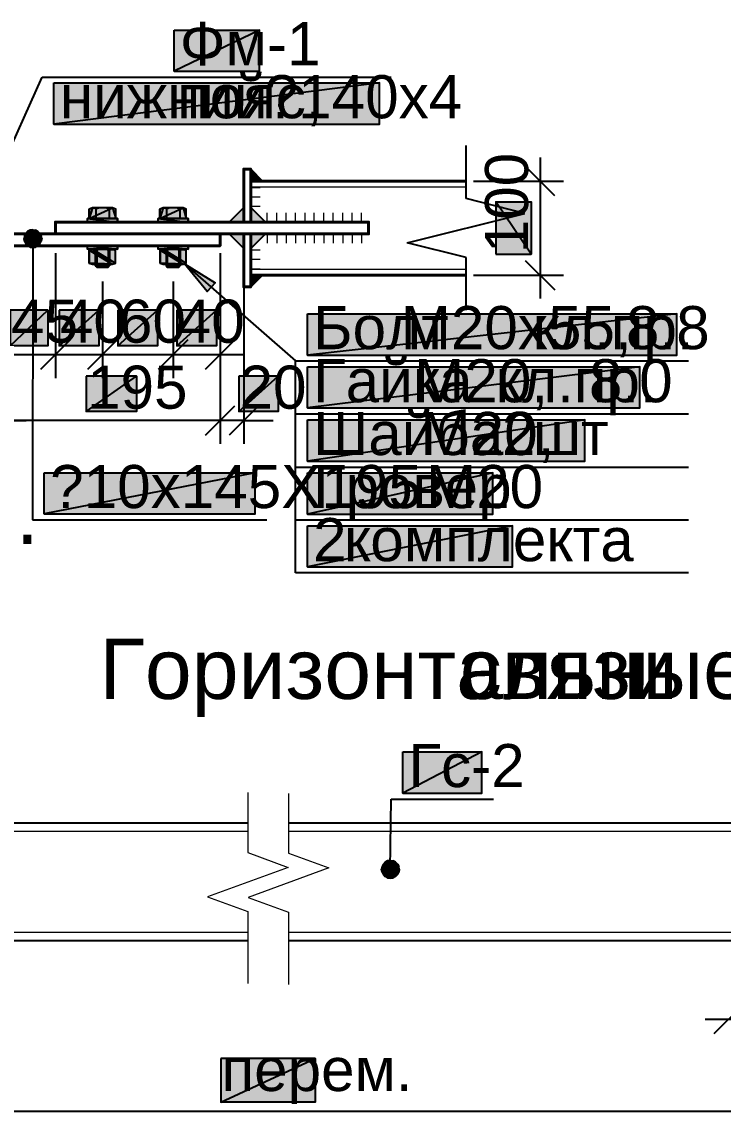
# Model space of a CAD drawing. Extents: x 8 to 21351, y 0 to 420.
# Drawn here: x 17372.4 to 17432, y 79.5 to 172.1 of the extents above; entities that cross this region are included whole.
import ezdxf

# ---------------------------------------------------------------- set-up
doc = ezdxf.new("R2010")
doc.units = 0
doc.styles.add('TEYPDFCAD_TEXT', font='arial.ttf')

msp = doc.modelspace()

# ---------------------------------------------------------------- hatches: boundary and pattern name
at = {"true_color": 0xffffff}
h = msp.add_hatch(color=0, dxfattribs=at)
h.paths.add_polyline_path([(17385.374, 171.387), (17392.635, 171.387), (17385.374, 167.894)])
h.paths.add_polyline_path([(17392.635, 171.387), (17385.374, 167.894), (17392.635, 167.894)])
h = msp.add_hatch(color=0, dxfattribs=at)
h.paths.add_polyline_path([(17375.172, 166.899), (17402.816, 166.899), (17375.172, 163.386)])
h.paths.add_polyline_path([(17402.816, 166.899), (17375.172, 163.386), (17402.816, 163.386)])
for points in [[(17391.894, 158.56), (17391.894, 159.576), (17392.889, 158.56)], [(17391.301, 155.067), (17390.052, 155.067), (17391.301, 156.316)], [(17391.894, 155.067), (17391.894, 156.316), (17393.143, 155.067)], [(17391.301, 154.072), (17391.301, 152.823), (17390.052, 154.072)], [(17391.894, 154.072), (17391.894, 152.823), (17393.143, 154.072)], [(17386.263, 151.532), (17388.867, 149.923), (17388.19, 149.183)], [(17391.894, 150.559), (17392.889, 150.559), (17391.894, 149.564)]]:
    msp.add_hatch(color=7).paths.add_polyline_path(points)
h = msp.add_hatch(color=0, dxfattribs=at)
h.paths.add_polyline_path([(17412.701, 152.358), (17415.706, 152.358), (17412.701, 156.781)])
h.paths.add_polyline_path([(17415.706, 152.358), (17412.701, 156.781), (17415.706, 156.781)])
h = msp.add_hatch(color=0, dxfattribs=at)
h.paths.add_polyline_path([(17378.178, 156.168), (17378.453, 156.273), (17378.178, 155.363)])
h.paths.add_polyline_path([(17378.453, 156.273), (17378.178, 155.363), (17380.146, 156.273)])
h.paths.add_polyline_path([(17378.178, 155.363), (17380.146, 156.273), (17380.421, 155.363)])
h.paths.add_polyline_path([(17380.146, 156.273), (17380.421, 155.363), (17380.421, 156.168)])
h = msp.add_hatch(color=0, dxfattribs=at)
h.paths.add_polyline_path([(17384.168, 156.168), (17384.464, 156.273), (17384.168, 155.363)])
h.paths.add_polyline_path([(17384.464, 156.273), (17384.168, 155.363), (17386.136, 156.273)])
h.paths.add_polyline_path([(17384.168, 155.363), (17386.136, 156.273), (17386.412, 155.363)])
h.paths.add_polyline_path([(17386.136, 156.273), (17386.412, 155.363), (17386.412, 156.168)])
h = msp.add_hatch(color=0, dxfattribs=at)
h.paths.add_polyline_path([(17380.57, 155.363), (17378.03, 155.363), (17380.57, 155.067)])
h.paths.add_polyline_path([(17378.03, 155.363), (17380.57, 155.067), (17378.03, 155.067)])
h = msp.add_hatch(color=0, dxfattribs=at)
h.paths.add_polyline_path([(17386.581, 155.363), (17384.02, 155.363), (17386.581, 155.067)])
h.paths.add_polyline_path([(17384.02, 155.363), (17386.581, 155.067), (17384.02, 155.067)])
h = msp.add_hatch(color=7)
h.paths.add_polyline_path([(17372.674, 153.903), (17372.632, 153.67), (17373.373, 153.67)])
h.paths.add_polyline_path([(17372.632, 153.67), (17373.373, 153.67), (17372.674, 153.437)])
h.paths.add_polyline_path([(17373.373, 153.67), (17372.674, 153.437), (17372.78, 153.226)])
h = msp.add_hatch(color=7)
h.paths.add_polyline_path([(17373.14, 154.39), (17372.928, 154.284), (17373.373, 153.67)])
h.paths.add_polyline_path([(17372.928, 154.284), (17373.373, 153.67), (17372.78, 154.114)])
h.paths.add_polyline_path([(17373.373, 153.67), (17372.78, 154.114), (17372.674, 153.903)])
h = msp.add_hatch(color=7)
h.paths.add_polyline_path([(17372.78, 153.226), (17372.928, 153.056), (17373.373, 153.67)])
h.paths.add_polyline_path([(17372.928, 153.056), (17373.373, 153.67), (17373.14, 152.95)])
h.paths.add_polyline_path([(17373.373, 153.67), (17373.14, 152.95), (17373.373, 152.908)])
h = msp.add_hatch(color=7)
h.paths.add_polyline_path([(17373.817, 154.284), (17373.606, 154.39), (17373.373, 153.67)])
h.paths.add_polyline_path([(17373.606, 154.39), (17373.373, 153.67), (17373.373, 154.411)])
h.paths.add_polyline_path([(17373.373, 153.67), (17373.373, 154.411), (17373.14, 154.39)])
h = msp.add_hatch(color=7)
h.paths.add_polyline_path([(17374.135, 153.67), (17374.093, 153.903), (17373.373, 153.67)])
h.paths.add_polyline_path([(17374.093, 153.903), (17373.373, 153.67), (17373.987, 154.114)])
h.paths.add_polyline_path([(17373.373, 153.67), (17373.987, 154.114), (17373.817, 154.284)])
h = msp.add_hatch(color=7)
h.paths.add_polyline_path([(17373.373, 152.908), (17373.606, 152.95), (17373.373, 153.67)])
h.paths.add_polyline_path([(17373.606, 152.95), (17373.373, 153.67), (17373.817, 153.056)])
h.paths.add_polyline_path([(17373.373, 153.67), (17373.817, 153.056), (17373.987, 153.226)])
h = msp.add_hatch(color=7)
h.paths.add_polyline_path([(17373.987, 153.226), (17374.093, 153.437), (17373.373, 153.67)])
h.paths.add_polyline_path([(17374.093, 153.437), (17373.373, 153.67), (17374.135, 153.67)])
h = msp.add_hatch(color=0, dxfattribs=at)
h.paths.add_polyline_path([(17380.57, 153.056), (17378.03, 153.056), (17380.57, 152.76)])
h.paths.add_polyline_path([(17378.03, 153.056), (17380.57, 152.76), (17378.03, 152.76)])
h = msp.add_hatch(color=0, dxfattribs=at)
h.paths.add_polyline_path([(17380.125, 152.76), (17380.4, 152.675), (17378.453, 152.76)])
h.paths.add_polyline_path([(17380.4, 152.675), (17378.453, 152.76), (17380.4, 151.575)])
h.paths.add_polyline_path([(17378.453, 152.76), (17380.4, 151.575), (17378.178, 152.675)])
h.paths.add_polyline_path([(17380.4, 151.575), (17378.178, 152.675), (17380.125, 151.49)])
h.paths.add_polyline_path([(17378.178, 152.675), (17380.125, 151.49), (17378.178, 151.575)])
h.paths.add_polyline_path([(17380.125, 151.49), (17378.178, 151.575), (17378.453, 151.49)])
h = msp.add_hatch(color=0, dxfattribs=at)
h.paths.add_polyline_path([(17386.581, 153.056), (17384.02, 153.056), (17386.581, 152.76)])
h.paths.add_polyline_path([(17384.02, 153.056), (17386.581, 152.76), (17384.02, 152.76)])
h = msp.add_hatch(color=0, dxfattribs=at)
h.paths.add_polyline_path([(17386.136, 152.76), (17386.412, 152.675), (17384.464, 152.76)])
h.paths.add_polyline_path([(17386.412, 152.675), (17384.464, 152.76), (17386.412, 151.575)])
h.paths.add_polyline_path([(17384.464, 152.76), (17386.412, 151.575), (17384.189, 152.675)])
h.paths.add_polyline_path([(17386.412, 151.575), (17384.189, 152.675), (17386.136, 151.49)])
h.paths.add_polyline_path([(17384.189, 152.675), (17386.136, 151.49), (17384.189, 151.575)])
h.paths.add_polyline_path([(17386.136, 151.49), (17384.189, 151.575), (17384.464, 151.49)])
h = msp.add_hatch(color=0, dxfattribs=at)
h.paths.add_polyline_path([(17371.447, 147.574), (17371.447, 144.568), (17374.643, 147.574)])
h.paths.add_polyline_path([(17371.447, 144.568), (17374.643, 147.574), (17374.643, 144.568)])
h = msp.add_hatch(color=0, dxfattribs=at)
h.paths.add_polyline_path([(17375.617, 147.574), (17375.617, 144.568), (17378.982, 147.574)])
h.paths.add_polyline_path([(17375.617, 144.568), (17378.982, 147.574), (17378.982, 144.568)])
h = msp.add_hatch(color=0, dxfattribs=at)
h.paths.add_polyline_path([(17380.612, 147.574), (17380.612, 144.568), (17383.977, 147.574)])
h.paths.add_polyline_path([(17380.612, 144.568), (17383.977, 147.574), (17383.977, 144.568)])
h = msp.add_hatch(color=0, dxfattribs=at)
h.paths.add_polyline_path([(17385.607, 147.574), (17385.607, 144.568), (17388.973, 147.574)])
h.paths.add_polyline_path([(17385.607, 144.568), (17388.973, 147.574), (17388.973, 144.568)])
h = msp.add_hatch(color=0, dxfattribs=at)
h.paths.add_polyline_path([(17396.699, 147.278), (17428.089, 147.278), (17396.699, 143.764)])
h.paths.add_polyline_path([(17428.089, 147.278), (17396.699, 143.764), (17428.089, 143.764)])
h = msp.add_hatch(color=0, dxfattribs=at)
h.paths.add_polyline_path([(17396.699, 142.769), (17424.935, 142.769), (17396.699, 139.277)])
h.paths.add_polyline_path([(17424.935, 142.769), (17396.699, 139.277), (17424.935, 139.277)])
h = msp.add_hatch(color=0, dxfattribs=at)
h.paths.add_polyline_path([(17377.924, 141.965), (17377.924, 138.98), (17382.178, 141.965)])
h.paths.add_polyline_path([(17377.924, 138.98), (17382.178, 141.965), (17382.178, 138.98)])
h = msp.add_hatch(color=0, dxfattribs=at)
h.paths.add_polyline_path([(17390.878, 141.965), (17390.878, 138.98), (17394.222, 141.965)])
h.paths.add_polyline_path([(17390.878, 138.98), (17394.222, 141.965), (17394.222, 138.98)])
h = msp.add_hatch(color=0, dxfattribs=at)
h.paths.add_polyline_path([(17396.699, 138.261), (17420.278, 138.261), (17396.699, 134.768)])
h.paths.add_polyline_path([(17420.278, 138.261), (17396.699, 134.768), (17420.278, 134.768)])
h = msp.add_hatch(color=0, dxfattribs=at)
h.paths.add_polyline_path([(17374.347, 133.773), (17392.275, 133.773), (17374.347, 130.281)])
h.paths.add_polyline_path([(17392.275, 133.773), (17374.347, 130.281), (17392.275, 130.281)])
h = msp.add_hatch(color=0, dxfattribs=at)
h.paths.add_polyline_path([(17396.699, 133.773), (17412.468, 133.773), (17396.699, 130.26)])
h.paths.add_polyline_path([(17412.468, 133.773), (17396.699, 130.26), (17412.468, 130.26)])
h = msp.add_hatch(color=0, dxfattribs=at)
h.paths.add_polyline_path([(17396.699, 129.265), (17414.119, 129.265), (17396.699, 125.772)])
h.paths.add_polyline_path([(17414.119, 129.265), (17396.699, 125.772), (17414.119, 125.772)])
h = msp.add_hatch(color=0, dxfattribs=at)
h.paths.add_polyline_path([(17404.805, 110.046), (17411.515, 110.046), (17404.805, 106.553)])
h.paths.add_polyline_path([(17411.515, 110.046), (17404.805, 106.553), (17411.515, 106.553)])
h = msp.add_hatch(color=7)
h.paths.add_polyline_path([(17403.049, 100.309), (17403.006, 100.076), (17403.747, 100.076)])
h.paths.add_polyline_path([(17403.006, 100.076), (17403.747, 100.076), (17403.049, 99.843)])
h.paths.add_polyline_path([(17403.747, 100.076), (17403.049, 99.843), (17403.154, 99.632)])
h = msp.add_hatch(color=7)
h.paths.add_polyline_path([(17403.514, 100.796), (17403.303, 100.69), (17403.747, 100.076)])
h.paths.add_polyline_path([(17403.303, 100.69), (17403.747, 100.076), (17403.154, 100.52)])
h.paths.add_polyline_path([(17403.747, 100.076), (17403.154, 100.52), (17403.049, 100.309)])
h = msp.add_hatch(color=7)
h.paths.add_polyline_path([(17403.154, 99.632), (17403.303, 99.462), (17403.747, 100.076)])
h.paths.add_polyline_path([(17403.303, 99.462), (17403.747, 100.076), (17403.514, 99.356)])
h.paths.add_polyline_path([(17403.747, 100.076), (17403.514, 99.356), (17403.747, 99.335)])
h = msp.add_hatch(color=7)
h.paths.add_polyline_path([(17404.192, 100.69), (17403.98, 100.796), (17403.747, 100.076)])
h.paths.add_polyline_path([(17403.98, 100.796), (17403.747, 100.076), (17403.747, 100.817)])
h.paths.add_polyline_path([(17403.747, 100.076), (17403.747, 100.817), (17403.514, 100.796)])
h = msp.add_hatch(color=7)
h.paths.add_polyline_path([(17404.509, 100.076), (17404.467, 100.309), (17403.747, 100.076)])
h.paths.add_polyline_path([(17404.467, 100.309), (17403.747, 100.076), (17404.361, 100.52)])
h.paths.add_polyline_path([(17403.747, 100.076), (17404.361, 100.52), (17404.192, 100.69)])
h = msp.add_hatch(color=7)
h.paths.add_polyline_path([(17403.747, 99.335), (17403.98, 99.356), (17403.747, 100.076)])
h.paths.add_polyline_path([(17403.98, 99.356), (17403.747, 100.076), (17404.192, 99.462)])
h.paths.add_polyline_path([(17403.747, 100.076), (17404.192, 99.462), (17404.361, 99.632)])
h = msp.add_hatch(color=7)
h.paths.add_polyline_path([(17404.361, 99.632), (17404.467, 99.843), (17403.747, 100.076)])
h.paths.add_polyline_path([(17404.467, 99.843), (17403.747, 100.076), (17404.509, 100.076)])
h = msp.add_hatch(color=0, dxfattribs=at)
h.paths.add_polyline_path([(17389.354, 83.989), (17389.354, 80.285), (17397.376, 83.989)])
h.paths.add_polyline_path([(17389.354, 80.285), (17397.376, 83.989), (17397.376, 80.285)])

# ---------------------------------------------------------------- linework, layer by layer
at = {"color": 0, "lineweight": 0, "true_color": 0xffffff}
for p, q in [((17385.374, 167.894), (17392.635, 167.894)), ((17375.172, 163.386), (17402.816, 163.386)), ((17380.421, 155.363), (17380.421, 156.168)), ((17386.412, 155.363), (17386.412, 156.168)), ((17380.57, 155.067), (17378.03, 155.067)), ((17386.581, 155.067), (17384.02, 155.067)), ((17380.57, 152.76), (17378.03, 152.76)), ((17386.581, 152.76), (17384.02, 152.76)), ((17378.178, 151.575), (17378.453, 151.49)), ((17384.189, 151.575), (17384.464, 151.49)), ((17396.699, 143.764), (17428.089, 143.764)), ((17396.699, 139.277), (17424.935, 139.277)), ((17396.699, 134.768), (17420.278, 134.768)), ((17374.347, 130.281), (17392.275, 130.281)), ((17396.699, 130.26), (17412.468, 130.26)), ((17396.699, 125.772), (17414.119, 125.772)), ((17404.805, 106.553), (17411.515, 106.553))]:
    msp.add_line(p, q, dxfattribs=at)
at = {"color": 7, "lineweight": 25}
for p, q in [((17370.558, 159.343), (17374.177, 167.386)), ((17374.177, 167.386), (17403.832, 167.386)), ((17410.182, 158.56), (17410.182, 161.565)), ((17416.468, 160.57), (17416.468, 148.569)), ((17417.717, 157.311), (17415.198, 159.829)), ((17410.182, 157.078), (17410.182, 158.56)), ((17410.817, 158.56), (17418.458, 158.56)), ((17415.177, 155.808), (17410.182, 157.078)), ((17378.485, 156.273), (17378.466, 156.273)), ((17378.503, 156.272), (17378.485, 156.273)), ((17378.522, 156.27), (17378.503, 156.272)), ((17378.54, 156.267), (17378.522, 156.27)), ((17378.559, 156.263), (17378.54, 156.267)), ((17378.577, 156.259), (17378.559, 156.263)), ((17378.594, 156.253), (17378.577, 156.259)), ((17378.612, 156.247), (17378.594, 156.253)), ((17378.629, 156.241), (17378.612, 156.247)), ((17378.646, 156.233), (17378.629, 156.241)), ((17378.663, 156.225), (17378.646, 156.233)), ((17378.679, 156.216), (17378.663, 156.225)), ((17378.695, 156.206), (17378.679, 156.216)), ((17378.711, 156.196), (17378.695, 156.206)), ((17378.726, 156.185), (17378.711, 156.196)), ((17378.741, 156.173), (17378.726, 156.185)), ((17378.728, 156.168), (17378.728, 155.363)), ((17378.816, 156.216), (17378.747, 156.192)), ((17378.885, 156.237), (17378.816, 156.216)), ((17378.955, 156.255), (17378.885, 156.237)), ((17379.025, 156.269), (17378.955, 156.255)), ((17379.096, 156.28), (17379.025, 156.269)), ((17379.167, 156.288), (17379.096, 156.28)), ((17379.239, 156.293), (17379.167, 156.288)), ((17379.31, 156.295), (17379.239, 156.293)), ((17379.382, 156.293), (17379.31, 156.295)), ((17379.453, 156.288), (17379.382, 156.293)), ((17379.524, 156.28), (17379.453, 156.288)), ((17379.595, 156.269), (17379.524, 156.28)), ((17379.666, 156.255), (17379.595, 156.269)), ((17379.735, 156.237), (17379.666, 156.255)), ((17379.805, 156.216), (17379.735, 156.237)), ((17379.873, 156.192), (17379.805, 156.216)), ((17379.85, 156.168), (17379.85, 155.363)), ((17379.894, 156.185), (17379.88, 156.173)), ((17379.91, 156.196), (17379.894, 156.185)), ((17379.925, 156.206), (17379.91, 156.196)), ((17379.941, 156.216), (17379.925, 156.206)), ((17379.957, 156.225), (17379.941, 156.216)), ((17379.974, 156.233), (17379.957, 156.225)), ((17379.991, 156.241), (17379.974, 156.233)), ((17380.008, 156.247), (17379.991, 156.241)), ((17380.026, 156.253), (17380.008, 156.247)), ((17380.044, 156.259), (17380.026, 156.253)), ((17380.062, 156.263), (17380.044, 156.259)), ((17380.08, 156.267), (17380.062, 156.263)), ((17380.099, 156.27), (17380.08, 156.267)), ((17380.117, 156.272), (17380.099, 156.27)), ((17380.136, 156.273), (17380.117, 156.272)), ((17380.155, 156.273), (17380.136, 156.273)), ((17384.475, 156.273), (17384.456, 156.273)), ((17384.493, 156.272), (17384.475, 156.273)), ((17384.512, 156.27), (17384.493, 156.272)), ((17384.53, 156.267), (17384.512, 156.27)), ((17384.549, 156.263), (17384.53, 156.267)), ((17384.567, 156.259), (17384.549, 156.263)), ((17384.585, 156.253), (17384.567, 156.259)), ((17384.602, 156.247), (17384.585, 156.253)), ((17384.619, 156.241), (17384.602, 156.247)), ((17384.636, 156.233), (17384.619, 156.241)), ((17384.653, 156.225), (17384.636, 156.233)), ((17384.669, 156.216), (17384.653, 156.225)), ((17384.685, 156.206), (17384.669, 156.216)), ((17384.701, 156.196), (17384.685, 156.206)), ((17384.716, 156.185), (17384.701, 156.196)), ((17384.731, 156.173), (17384.716, 156.185)), ((17384.806, 156.216), (17384.737, 156.192)), ((17384.739, 156.168), (17384.739, 155.363)), ((17384.875, 156.237), (17384.806, 156.216)), ((17384.945, 156.255), (17384.875, 156.237)), ((17385.015, 156.269), (17384.945, 156.255)), ((17385.086, 156.28), (17385.015, 156.269)), ((17385.157, 156.288), (17385.086, 156.28)), ((17385.229, 156.293), (17385.157, 156.288)), ((17385.3, 156.295), (17385.229, 156.293)), ((17385.372, 156.293), (17385.3, 156.295)), ((17385.443, 156.288), (17385.372, 156.293)), ((17385.514, 156.28), (17385.443, 156.288)), ((17385.585, 156.269), (17385.514, 156.28)), ((17385.656, 156.255), (17385.585, 156.269)), ((17385.726, 156.237), (17385.656, 156.255)), ((17385.795, 156.216), (17385.726, 156.237)), ((17385.863, 156.192), (17385.795, 156.216)), ((17385.861, 156.168), (17385.861, 155.363)), ((17385.885, 156.185), (17385.87, 156.173)), ((17385.9, 156.196), (17385.885, 156.185)), ((17385.915, 156.206), (17385.9, 156.196)), ((17385.931, 156.216), (17385.915, 156.206)), ((17385.948, 156.225), (17385.931, 156.216)), ((17385.964, 156.233), (17385.948, 156.225)), ((17385.981, 156.241), (17385.964, 156.233)), ((17385.999, 156.247), (17385.981, 156.241)), ((17386.016, 156.253), (17385.999, 156.247)), ((17386.034, 156.259), (17386.016, 156.253)), ((17386.052, 156.263), (17386.034, 156.259)), ((17386.07, 156.267), (17386.052, 156.263)), ((17386.089, 156.27), (17386.07, 156.267)), ((17386.107, 156.272), (17386.089, 156.27)), ((17386.126, 156.273), (17386.107, 156.272)), ((17386.145, 156.273), (17386.126, 156.273)), ((17405.186, 153.31), (17415.177, 155.808)), ((17373.373, 153.67), (17373.352, 129.773)), ((17378.482, 152.779), (17378.463, 152.781)), ((17378.501, 152.777), (17378.482, 152.779)), ((17378.52, 152.775), (17378.501, 152.777)), ((17378.539, 152.772), (17378.52, 152.775)), ((17378.558, 152.767), (17378.539, 152.772)), ((17378.576, 152.763), (17378.558, 152.767)), ((17378.594, 152.757), (17378.576, 152.763)), ((17378.612, 152.751), (17378.594, 152.757)), ((17378.63, 152.744), (17378.612, 152.751)), ((17378.648, 152.737), (17378.63, 152.744)), ((17378.665, 152.728), (17378.648, 152.737)), ((17378.686, 152.76), (17378.686, 151.363)), ((17378.813, 152.76), (17378.813, 151.236)), ((17378.959, 152.742), (17378.891, 152.724)), ((17379.029, 152.756), (17378.959, 152.742)), ((17379.099, 152.767), (17379.029, 152.756)), ((17379.169, 152.775), (17379.099, 152.767)), ((17379.24, 152.779), (17379.169, 152.775)), ((17379.31, 152.781), (17379.24, 152.779)), ((17379.381, 152.779), (17379.31, 152.781)), ((17379.451, 152.775), (17379.381, 152.779)), ((17379.521, 152.767), (17379.451, 152.775)), ((17379.591, 152.756), (17379.521, 152.767)), ((17379.661, 152.742), (17379.591, 152.756)), ((17379.73, 152.724), (17379.661, 152.742)), ((17379.786, 152.76), (17379.786, 151.236)), ((17379.892, 152.76), (17379.892, 151.363)), ((17379.951, 152.737), (17379.934, 152.728)), ((17379.969, 152.744), (17379.951, 152.737)), ((17379.987, 152.751), (17379.969, 152.744)), ((17380.005, 152.757), (17379.987, 152.751)), ((17380.023, 152.763), (17380.005, 152.757)), ((17380.041, 152.767), (17380.023, 152.763)), ((17380.06, 152.772), (17380.041, 152.767)), ((17380.079, 152.775), (17380.06, 152.772)), ((17380.098, 152.777), (17380.079, 152.775)), ((17380.117, 152.779), (17380.098, 152.777)), ((17380.136, 152.781), (17380.117, 152.779)), ((17384.494, 152.779), (17384.474, 152.781)), ((17384.513, 152.777), (17384.494, 152.779)), ((17384.532, 152.775), (17384.513, 152.777)), ((17384.55, 152.772), (17384.532, 152.775)), ((17384.569, 152.767), (17384.55, 152.772)), ((17384.588, 152.763), (17384.569, 152.767)), ((17384.606, 152.757), (17384.588, 152.763)), ((17384.624, 152.751), (17384.606, 152.757)), ((17384.642, 152.744), (17384.624, 152.751)), ((17384.659, 152.737), (17384.642, 152.744)), ((17384.676, 152.728), (17384.659, 152.737)), ((17384.697, 152.76), (17384.697, 151.363)), ((17384.803, 152.76), (17384.803, 151.236)), ((17384.95, 152.742), (17384.881, 152.724)), ((17385.019, 152.756), (17384.95, 152.742)), ((17385.089, 152.767), (17385.019, 152.756)), ((17385.159, 152.775), (17385.089, 152.767)), ((17385.23, 152.779), (17385.159, 152.775)), ((17385.3, 152.781), (17385.23, 152.779)), ((17385.371, 152.779), (17385.3, 152.781)), ((17385.441, 152.775), (17385.371, 152.779)), ((17385.512, 152.767), (17385.441, 152.775)), ((17385.582, 152.756), (17385.512, 152.767)), ((17385.651, 152.742), (17385.582, 152.756)), ((17385.72, 152.724), (17385.651, 152.742)), ((17385.777, 152.76), (17385.777, 151.236)), ((17385.904, 152.76), (17385.904, 151.363)), ((17385.963, 152.737), (17385.946, 152.728)), ((17385.98, 152.744), (17385.963, 152.737)), ((17385.998, 152.751), (17385.98, 152.744)), ((17386.016, 152.757), (17385.998, 152.751)), ((17386.034, 152.763), (17386.016, 152.757)), ((17386.053, 152.767), (17386.034, 152.763)), ((17386.071, 152.772), (17386.053, 152.767)), ((17386.09, 152.775), (17386.071, 152.772)), ((17386.109, 152.777), (17386.09, 152.775)), ((17386.128, 152.779), (17386.109, 152.777)), ((17386.148, 152.781), (17386.128, 152.779)), ((17410.182, 152.061), (17405.186, 153.31)), ((17375.299, 152.442), (17375.299, 141.817)), ((17375.299, 152.442), (17375.299, 141.817)), ((17378.682, 152.72), (17378.665, 152.728)), ((17378.698, 152.71), (17378.682, 152.72)), ((17378.715, 152.7), (17378.698, 152.71)), ((17378.731, 152.689), (17378.715, 152.7)), ((17378.746, 152.678), (17378.731, 152.689)), ((17378.749, 152.675), (17378.749, 151.575)), ((17378.822, 152.704), (17378.755, 152.68)), ((17378.891, 152.724), (17378.822, 152.704)), ((17379.798, 152.704), (17379.73, 152.724)), ((17379.866, 152.68), (17379.798, 152.704)), ((17379.85, 152.675), (17379.85, 151.575)), ((17379.869, 152.689), (17379.853, 152.678)), ((17379.885, 152.7), (17379.869, 152.689)), ((17379.901, 152.71), (17379.885, 152.7)), ((17379.917, 152.72), (17379.901, 152.71)), ((17379.934, 152.728), (17379.917, 152.72)), ((17384.693, 152.72), (17384.676, 152.728)), ((17384.71, 152.71), (17384.693, 152.72)), ((17384.726, 152.7), (17384.71, 152.71)), ((17384.742, 152.689), (17384.726, 152.7)), ((17384.739, 152.675), (17384.739, 151.575)), ((17384.757, 152.678), (17384.742, 152.689)), ((17384.812, 152.704), (17384.745, 152.68)), ((17384.881, 152.724), (17384.812, 152.704)), ((17385.788, 152.704), (17385.72, 152.724)), ((17385.856, 152.68), (17385.788, 152.704)), ((17385.861, 152.675), (17385.861, 151.575)), ((17385.88, 152.689), (17385.865, 152.678)), ((17385.896, 152.7), (17385.88, 152.689)), ((17385.912, 152.71), (17385.896, 152.7)), ((17385.929, 152.72), (17385.912, 152.71)), ((17385.946, 152.728), (17385.929, 152.72)), ((17389.29, 152.442), (17389.29, 136.229)), ((17389.29, 152.442), (17389.29, 136.229)), ((17389.29, 152.442), (17389.29, 141.817)), ((17410.182, 150.559), (17410.182, 152.061)), ((17378.463, 151.49), (17378.482, 151.491)), ((17378.482, 151.491), (17378.501, 151.493)), ((17378.501, 151.493), (17378.52, 151.496)), ((17378.52, 151.496), (17378.539, 151.499)), ((17378.539, 151.499), (17378.558, 151.503)), ((17378.558, 151.503), (17378.576, 151.508)), ((17378.576, 151.508), (17378.594, 151.514)), ((17378.594, 151.514), (17378.612, 151.52)), ((17378.612, 151.52), (17378.63, 151.527)), ((17378.63, 151.527), (17378.648, 151.534)), ((17378.648, 151.534), (17378.665, 151.542)), ((17378.665, 151.542), (17378.682, 151.551)), ((17378.682, 151.551), (17378.698, 151.561)), ((17378.686, 151.363), (17378.813, 151.236)), ((17378.686, 151.363), (17379.892, 151.363)), ((17378.698, 151.561), (17378.715, 151.571)), ((17378.715, 151.571), (17378.731, 151.582)), ((17378.731, 151.582), (17378.746, 151.593)), ((17378.755, 151.591), (17378.822, 151.567)), ((17378.813, 151.236), (17379.786, 151.236)), ((17378.822, 151.567), (17378.891, 151.547)), ((17378.891, 151.547), (17378.959, 151.529)), ((17378.959, 151.529), (17379.029, 151.515)), ((17379.029, 151.515), (17379.099, 151.504)), ((17379.099, 151.504), (17379.169, 151.496)), ((17379.169, 151.496), (17379.24, 151.491)), ((17379.24, 151.491), (17379.31, 151.49)), ((17379.31, 151.49), (17379.381, 151.491)), ((17379.381, 151.491), (17379.451, 151.496)), ((17379.451, 151.496), (17379.521, 151.504)), ((17379.521, 151.504), (17379.591, 151.515)), ((17379.591, 151.515), (17379.661, 151.529)), ((17379.661, 151.529), (17379.73, 151.547)), ((17379.73, 151.547), (17379.798, 151.567)), ((17379.786, 151.236), (17379.892, 151.363)), ((17379.798, 151.567), (17379.866, 151.591)), ((17379.853, 151.593), (17379.869, 151.582)), ((17379.869, 151.582), (17379.885, 151.571)), ((17379.885, 151.571), (17379.901, 151.561)), ((17379.901, 151.561), (17379.917, 151.551)), ((17379.917, 151.551), (17379.934, 151.542)), ((17379.934, 151.542), (17379.951, 151.534)), ((17379.951, 151.534), (17379.969, 151.527)), ((17379.969, 151.527), (17379.987, 151.52)), ((17379.987, 151.52), (17380.005, 151.514)), ((17380.005, 151.514), (17380.023, 151.508)), ((17380.023, 151.508), (17380.041, 151.503)), ((17380.041, 151.503), (17380.06, 151.499)), ((17380.06, 151.499), (17380.079, 151.496)), ((17380.079, 151.496), (17380.098, 151.493)), ((17380.098, 151.493), (17380.117, 151.491)), ((17380.117, 151.491), (17380.136, 151.49)), ((17384.474, 151.49), (17384.494, 151.491)), ((17384.494, 151.491), (17384.513, 151.493)), ((17384.513, 151.493), (17384.532, 151.496)), ((17384.532, 151.496), (17384.55, 151.499)), ((17384.55, 151.499), (17384.569, 151.503)), ((17384.569, 151.503), (17384.588, 151.508)), ((17384.588, 151.508), (17384.606, 151.514)), ((17384.606, 151.514), (17384.624, 151.52)), ((17384.624, 151.52), (17384.642, 151.527)), ((17384.642, 151.527), (17384.659, 151.534)), ((17384.659, 151.534), (17384.676, 151.542)), ((17384.676, 151.542), (17384.693, 151.551)), ((17384.693, 151.551), (17384.71, 151.561)), ((17384.697, 151.363), (17384.803, 151.236)), ((17384.697, 151.363), (17385.904, 151.363)), ((17384.71, 151.561), (17384.726, 151.571)), ((17384.726, 151.571), (17384.742, 151.582)), ((17384.742, 151.582), (17384.757, 151.593)), ((17384.745, 151.591), (17384.812, 151.567)), ((17384.803, 151.236), (17385.777, 151.236)), ((17384.812, 151.567), (17384.881, 151.547)), ((17384.881, 151.547), (17384.95, 151.529)), ((17384.95, 151.529), (17385.019, 151.515)), ((17385.019, 151.515), (17385.089, 151.504)), ((17385.089, 151.504), (17385.159, 151.496)), ((17385.159, 151.496), (17385.23, 151.491)), ((17385.23, 151.491), (17385.3, 151.49)), ((17385.3, 151.49), (17385.371, 151.491)), ((17385.371, 151.491), (17385.441, 151.496)), ((17385.441, 151.496), (17385.512, 151.504)), ((17385.512, 151.504), (17385.582, 151.515)), ((17385.582, 151.515), (17385.651, 151.529)), ((17385.651, 151.529), (17385.72, 151.547)), ((17385.72, 151.547), (17385.788, 151.567)), ((17385.777, 151.236), (17385.904, 151.363)), ((17385.788, 151.567), (17385.856, 151.591)), ((17385.865, 151.593), (17385.88, 151.582)), ((17385.88, 151.582), (17385.896, 151.571)), ((17385.896, 151.571), (17385.912, 151.561)), ((17385.912, 151.561), (17385.929, 151.551)), ((17385.929, 151.551), (17385.946, 151.542)), ((17385.946, 151.542), (17385.963, 151.534)), ((17385.963, 151.534), (17385.98, 151.527)), ((17385.98, 151.527), (17385.998, 151.52)), ((17385.998, 151.52), (17386.016, 151.514)), ((17386.016, 151.514), (17386.034, 151.508)), ((17386.034, 151.508), (17386.053, 151.503)), ((17386.053, 151.503), (17386.071, 151.499)), ((17386.071, 151.499), (17386.09, 151.496)), ((17386.09, 151.496), (17386.109, 151.493)), ((17386.109, 151.493), (17386.128, 151.491)), ((17386.128, 151.491), (17386.148, 151.49)), ((17386.263, 151.532), (17395.683, 143.277)), ((17415.198, 151.807), (17417.717, 149.31)), ((17379.3, 150.029), (17379.3, 141.817)), ((17379.3, 150.029), (17379.3, 141.817)), ((17385.29, 150.029), (17385.29, 141.817)), ((17385.29, 150.029), (17385.29, 141.817)), ((17410.182, 147.574), (17410.182, 150.559)), ((17410.817, 150.559), (17418.458, 150.559)), ((17391.301, 149.733), (17391.301, 136.229)), ((17374.05, 142.579), (17376.548, 145.076)), ((17376.548, 145.076), (17374.05, 142.579)), ((17378.051, 142.579), (17380.548, 145.076)), ((17380.548, 145.076), (17378.051, 142.579)), ((17384.041, 142.579), (17386.539, 145.076)), ((17386.539, 145.076), (17384.041, 142.579)), ((17388.041, 142.579), (17390.539, 145.076)), ((17368.801, 143.827), (17377.289, 143.827)), ((17373.288, 143.827), (17381.289, 143.827)), ((17377.289, 143.827), (17387.301, 143.827)), ((17383.3, 143.827), (17391.301, 143.827)), ((17395.683, 143.277), (17429.084, 143.277)), ((17395.683, 125.264), (17395.683, 143.277)), ((17388.041, 136.97), (17390.539, 139.467)), ((17388.041, 136.97), (17390.539, 139.467)), ((17392.55, 139.467), (17390.052, 136.97)), ((17362.79, 138.218), (17372.801, 138.218)), ((17391.301, 138.218), (17368.801, 138.218)), ((17389.29, 138.218), (17386.793, 138.218)), ((17391.301, 138.218), (17389.29, 138.218)), ((17391.301, 138.218), (17393.799, 138.218)), ((17395.683, 138.769), (17429.084, 138.769)), ((17395.683, 134.26), (17429.084, 134.26)), ((17373.352, 129.773), (17393.27, 129.773)), ((17395.683, 129.773), (17429.084, 129.773)), ((17429.084, 125.264), (17395.683, 125.264)), ((17403.747, 100.076), (17403.811, 106.045)), ((17403.811, 106.045), (17412.51, 106.045)), ((17433.74, 88.582), (17431.243, 86.085)), ((17430.481, 87.334), (17444.493, 87.334)), ((17342.237, 79.523), (17444.493, 79.523))]:
    msp.add_line(p, q, dxfattribs=at)
at = {"color": 7, "lineweight": 40}
for p, q in [((17391.894, 158.56), (17410.182, 158.56)), ((17410.182, 150.559), (17391.894, 150.559))]:
    msp.add_line(p, q, dxfattribs=at)
at = {"color": 7, "lineweight": 5}
for p, q in [((17391.894, 158.56), (17391.894, 155.067)), ((17391.894, 158.009), (17392.698, 158.009)), ((17391.894, 157.226), (17392.698, 157.226)), ((17391.894, 156.422), (17392.698, 156.422)), ((17393.291, 155.067), (17393.291, 155.871)), ((17394.095, 155.067), (17394.095, 155.871)), ((17394.899, 155.067), (17394.899, 155.871)), ((17395.704, 155.067), (17395.704, 155.871)), ((17396.508, 155.067), (17396.508, 155.871)), ((17397.291, 155.067), (17397.291, 155.871)), ((17398.096, 155.067), (17398.096, 155.871)), ((17398.9, 155.067), (17398.9, 155.871)), ((17399.704, 155.067), (17399.704, 155.871)), ((17400.509, 155.067), (17400.509, 155.871)), ((17401.292, 155.067), (17401.292, 155.871)), ((17391.894, 155.067), (17401.906, 155.067)), ((17401.906, 154.072), (17391.894, 154.072)), ((17391.894, 154.072), (17391.894, 150.559)), ((17393.291, 154.072), (17393.291, 153.268)), ((17394.095, 154.072), (17394.095, 153.268)), ((17394.899, 154.072), (17394.899, 153.268)), ((17395.704, 154.072), (17395.704, 153.268)), ((17396.508, 154.072), (17396.508, 153.268)), ((17397.291, 154.072), (17397.291, 153.268)), ((17398.096, 154.072), (17398.096, 153.268)), ((17398.9, 154.072), (17398.9, 153.268)), ((17399.704, 154.072), (17399.704, 153.268)), ((17400.509, 154.072), (17400.509, 153.268)), ((17401.292, 154.072), (17401.292, 153.268)), ((17391.894, 152.718), (17392.698, 152.718)), ((17391.894, 151.913), (17392.698, 151.913)), ((17391.894, 151.109), (17392.698, 151.109))]:
    msp.add_line(p, q, dxfattribs=at)
at = {"color": 7, "lineweight": 20}
for p, q in [((17391.894, 158.073), (17410.182, 158.073)), ((17391.894, 151.066), (17410.182, 151.066))]:
    msp.add_line(p, q, dxfattribs=at)
at = {"lineweight": 5}
for p, q in [((17391.64, 106.617), (17391.64, 101.494)), ((17395.09, 106.532), (17395.09, 101.452)), ((17391.64, 101.494), (17395.069, 100.245)), ((17395.09, 101.452), (17398.519, 100.203)), ((17395.069, 100.245), (17388.211, 97.748)), ((17398.519, 100.203), (17391.661, 97.684)), ((17388.211, 97.748), (17391.64, 96.499)), ((17391.661, 97.684), (17395.09, 96.435)), ((17391.64, 96.499), (17391.64, 90.382)), ((17395.09, 96.435), (17395.09, 90.297))]:
    msp.add_line(p, q, dxfattribs=at)
at = {"lineweight": 25}
for p, q in [((17391.64, 103.992), (17344.226, 103.992)), ((17442.482, 103.992), (17395.09, 103.992)), ((17391.64, 94.001), (17344.226, 94.001)), ((17442.482, 94.001), (17395.09, 94.001))]:
    msp.add_line(p, q, dxfattribs=at)
at = {"lineweight": 20}
for p, q in [((17391.64, 103.293), (17344.226, 103.293)), ((17442.482, 103.293), (17395.09, 103.293)), ((17391.64, 94.7), (17344.226, 94.7)), ((17442.482, 94.7), (17395.09, 94.7))]:
    msp.add_line(p, q, dxfattribs=at)
at = {"color": 0, "true_color": 0xffffff}
for points in [[(17385.374, 171.387), (17392.635, 171.387), (17385.374, 167.894)], [(17392.635, 171.387), (17385.374, 167.894), (17392.635, 167.894)], [(17375.172, 166.899), (17402.816, 166.899), (17375.172, 163.386)], [(17402.816, 166.899), (17375.172, 163.386), (17402.816, 163.386)], [(17412.701, 152.358), (17415.706, 152.358), (17412.701, 156.781)], [(17415.706, 152.358), (17412.701, 156.781), (17415.706, 156.781)], [(17378.178, 156.168), (17378.453, 156.273), (17378.178, 155.363)], [(17378.453, 156.273), (17378.178, 155.363), (17380.146, 156.273)], [(17378.178, 155.363), (17380.146, 156.273), (17380.421, 155.363)], [(17380.146, 156.273), (17380.421, 155.363), (17380.421, 156.168)], [(17384.168, 156.168), (17384.464, 156.273), (17384.168, 155.363)], [(17384.464, 156.273), (17384.168, 155.363), (17386.136, 156.273)], [(17384.168, 155.363), (17386.136, 156.273), (17386.412, 155.363)], [(17386.136, 156.273), (17386.412, 155.363), (17386.412, 156.168)], [(17380.57, 155.363), (17378.03, 155.363), (17380.57, 155.067)], [(17378.03, 155.363), (17380.57, 155.067), (17378.03, 155.067)], [(17386.581, 155.363), (17384.02, 155.363), (17386.581, 155.067)], [(17384.02, 155.363), (17386.581, 155.067), (17384.02, 155.067)], [(17380.57, 153.056), (17378.03, 153.056), (17380.57, 152.76)], [(17378.03, 153.056), (17380.57, 152.76), (17378.03, 152.76)], [(17378.453, 152.76), (17380.4, 151.575), (17378.178, 152.675)], [(17380.125, 152.76), (17380.4, 152.675), (17378.453, 152.76)], [(17380.4, 152.675), (17378.453, 152.76), (17380.4, 151.575)], [(17386.581, 153.056), (17384.02, 153.056), (17386.581, 152.76)], [(17384.02, 153.056), (17386.581, 152.76), (17384.02, 152.76)], [(17384.464, 152.76), (17386.412, 151.575), (17384.189, 152.675)], [(17386.136, 152.76), (17386.412, 152.675), (17384.464, 152.76)], [(17386.412, 152.675), (17384.464, 152.76), (17386.412, 151.575)], [(17380.4, 151.575), (17378.178, 152.675), (17380.125, 151.49)], [(17378.178, 152.675), (17380.125, 151.49), (17378.178, 151.575)], [(17386.412, 151.575), (17384.189, 152.675), (17386.136, 151.49)], [(17384.189, 152.675), (17386.136, 151.49), (17384.189, 151.575)], [(17380.125, 151.49), (17378.178, 151.575), (17378.453, 151.49)], [(17386.136, 151.49), (17384.189, 151.575), (17384.464, 151.49)], [(17371.447, 147.574), (17371.447, 144.568), (17374.643, 147.574)], [(17371.447, 144.568), (17374.643, 147.574), (17374.643, 144.568)], [(17375.617, 147.574), (17375.617, 144.568), (17378.982, 147.574)], [(17375.617, 144.568), (17378.982, 147.574), (17378.982, 144.568)], [(17380.612, 147.574), (17380.612, 144.568), (17383.977, 147.574)], [(17380.612, 144.568), (17383.977, 147.574), (17383.977, 144.568)], [(17385.607, 147.574), (17385.607, 144.568), (17388.973, 147.574)], [(17385.607, 144.568), (17388.973, 147.574), (17388.973, 144.568)], [(17396.699, 147.278), (17428.089, 147.278), (17396.699, 143.764)], [(17428.089, 147.278), (17396.699, 143.764), (17428.089, 143.764)], [(17396.699, 142.769), (17424.935, 142.769), (17396.699, 139.277)], [(17424.935, 142.769), (17396.699, 139.277), (17424.935, 139.277)], [(17377.924, 141.965), (17377.924, 138.98), (17382.178, 141.965)], [(17377.924, 138.98), (17382.178, 141.965), (17382.178, 138.98)], [(17390.878, 141.965), (17390.878, 138.98), (17394.222, 141.965)], [(17390.878, 138.98), (17394.222, 141.965), (17394.222, 138.98)], [(17396.699, 138.261), (17420.278, 138.261), (17396.699, 134.768)], [(17420.278, 138.261), (17396.699, 134.768), (17420.278, 134.768)], [(17374.347, 133.773), (17392.275, 133.773), (17374.347, 130.281)], [(17392.275, 133.773), (17374.347, 130.281), (17392.275, 130.281)], [(17396.699, 133.773), (17412.468, 133.773), (17396.699, 130.26)], [(17412.468, 133.773), (17396.699, 130.26), (17412.468, 130.26)], [(17396.699, 129.265), (17414.119, 129.265), (17396.699, 125.772)], [(17414.119, 129.265), (17396.699, 125.772), (17414.119, 125.772)], [(17404.805, 110.046), (17411.515, 110.046), (17404.805, 106.553)], [(17411.515, 110.046), (17404.805, 106.553), (17411.515, 106.553)], [(17389.354, 83.989), (17389.354, 80.285), (17397.376, 83.989)], [(17389.354, 80.285), (17397.376, 83.989), (17397.376, 80.285)]]:
    msp.add_lwpolyline(points, close=True, dxfattribs=at)
at = {"color": 7, "lineweight": 40}
for points in [[(17391.894, 155.067), (17391.301, 155.067), (17391.301, 159.576), (17391.894, 159.576)], [(17375.299, 154.072), (17401.906, 154.072), (17401.906, 155.067), (17375.299, 155.067)], [(17370.791, 154.072), (17389.29, 154.072), (17389.29, 153.056), (17370.791, 153.056)], [(17391.894, 154.072), (17391.301, 154.072), (17391.301, 149.564), (17391.894, 149.564)]]:
    msp.add_lwpolyline(points, close=True, dxfattribs=at)
at = {"color": 7}
for points in [[(17391.894, 158.56), (17391.894, 159.576), (17392.889, 158.56)], [(17391.301, 155.067), (17390.052, 155.067), (17391.301, 156.316)], [(17391.894, 155.067), (17391.894, 156.316), (17393.143, 155.067)], [(17372.674, 153.903), (17372.632, 153.67), (17373.373, 153.67)], [(17372.632, 153.67), (17373.373, 153.67), (17372.674, 153.437)], [(17373.373, 153.67), (17372.78, 154.114), (17372.674, 153.903)], [(17373.373, 153.67), (17372.674, 153.437), (17372.78, 153.226)], [(17372.928, 154.284), (17373.373, 153.67), (17372.78, 154.114)], [(17372.78, 153.226), (17372.928, 153.056), (17373.373, 153.67)], [(17373.14, 154.39), (17372.928, 154.284), (17373.373, 153.67)], [(17372.928, 153.056), (17373.373, 153.67), (17373.14, 152.95)], [(17373.373, 153.67), (17373.373, 154.411), (17373.14, 154.39)], [(17373.373, 153.67), (17373.14, 152.95), (17373.373, 152.908)], [(17373.606, 154.39), (17373.373, 153.67), (17373.373, 154.411)], [(17373.817, 154.284), (17373.606, 154.39), (17373.373, 153.67)], [(17373.373, 153.67), (17373.987, 154.114), (17373.817, 154.284)], [(17374.093, 153.903), (17373.373, 153.67), (17373.987, 154.114)], [(17374.135, 153.67), (17374.093, 153.903), (17373.373, 153.67)], [(17373.373, 152.908), (17373.606, 152.95), (17373.373, 153.67)], [(17373.606, 152.95), (17373.373, 153.67), (17373.817, 153.056)], [(17373.373, 153.67), (17373.817, 153.056), (17373.987, 153.226)], [(17373.987, 153.226), (17374.093, 153.437), (17373.373, 153.67)], [(17374.093, 153.437), (17373.373, 153.67), (17374.135, 153.67)], [(17391.301, 154.072), (17391.301, 152.823), (17390.052, 154.072)], [(17391.894, 154.072), (17391.894, 152.823), (17393.143, 154.072)], [(17386.263, 151.532), (17388.867, 149.923), (17388.19, 149.183)], [(17391.894, 150.559), (17392.889, 150.559), (17391.894, 149.564)], [(17403.049, 100.309), (17403.006, 100.076), (17403.747, 100.076)], [(17403.006, 100.076), (17403.747, 100.076), (17403.049, 99.843)], [(17403.747, 100.076), (17403.154, 100.52), (17403.049, 100.309)], [(17403.747, 100.076), (17403.049, 99.843), (17403.154, 99.632)], [(17403.303, 100.69), (17403.747, 100.076), (17403.154, 100.52)], [(17403.154, 99.632), (17403.303, 99.462), (17403.747, 100.076)], [(17403.514, 100.796), (17403.303, 100.69), (17403.747, 100.076)], [(17403.303, 99.462), (17403.747, 100.076), (17403.514, 99.356)], [(17403.747, 100.076), (17403.747, 100.817), (17403.514, 100.796)], [(17403.747, 100.076), (17403.514, 99.356), (17403.747, 99.335)], [(17403.98, 100.796), (17403.747, 100.076), (17403.747, 100.817)], [(17404.192, 100.69), (17403.98, 100.796), (17403.747, 100.076)], [(17403.747, 100.076), (17404.361, 100.52), (17404.192, 100.69)], [(17404.467, 100.309), (17403.747, 100.076), (17404.361, 100.52)], [(17404.509, 100.076), (17404.467, 100.309), (17403.747, 100.076)], [(17403.747, 99.335), (17403.98, 99.356), (17403.747, 100.076)], [(17403.98, 99.356), (17403.747, 100.076), (17404.192, 99.462)], [(17403.747, 100.076), (17404.192, 99.462), (17404.361, 99.632)], [(17404.361, 99.632), (17404.467, 99.843), (17403.747, 100.076)], [(17404.467, 99.843), (17403.747, 100.076), (17404.509, 100.076)]]:
    msp.add_lwpolyline(points, close=True, dxfattribs=at)
at = {"color": 7, "lineweight": 25}
for points in [[(17380.421, 155.363), (17380.421, 156.168), (17380.146, 156.273), (17378.453, 156.273), (17378.178, 156.168), (17378.178, 155.363)], [(17386.412, 155.363), (17386.412, 156.168), (17386.136, 156.273), (17384.464, 156.273), (17384.168, 156.168), (17384.168, 155.363)], [(17380.57, 155.067), (17378.03, 155.067), (17378.03, 155.363), (17380.57, 155.363)], [(17386.581, 155.067), (17384.02, 155.067), (17384.02, 155.363), (17386.581, 155.363)], [(17380.57, 152.76), (17378.03, 152.76), (17378.03, 153.056), (17380.57, 153.056)], [(17378.178, 151.575), (17378.453, 151.49), (17380.125, 151.49), (17380.4, 151.575), (17380.4, 152.675), (17380.125, 152.76), (17378.453, 152.76), (17378.178, 152.675)], [(17386.581, 152.76), (17384.02, 152.76), (17384.02, 153.056), (17386.581, 153.056)], [(17384.189, 151.575), (17384.464, 151.49), (17386.136, 151.49), (17386.412, 151.575), (17386.412, 152.675), (17386.136, 152.76), (17384.464, 152.76), (17384.189, 152.675)]]:
    msp.add_lwpolyline(points, close=True, dxfattribs=at)

# ---------------------------------------------------------------- texts
at = {"color": 7, "style": 'TEYPDFCAD_TEXT'}
for s, height, p in [('Фм-1', 3.6618, (17385.861, 168.402)), ('нижний', 3.6618, (17375.68, 163.893)), ('\ue72e140х4', 3.6618, (17393.078, 163.893)), ('пояс,', 3.6618, (17385.631, 163.893)), ('45', 3.6618, (17371.531, 144.822)), ('40', 3.6618, (17375.68, 144.822)), ('60', 3.6618, (17380.697, 144.822)), ('40', 3.6618, (17385.692, 144.822)), ('Болт', 3.6618, (17397.185, 144.272)), ('М20х55,', 3.6618, (17404.633, 144.272)), ('8.8', 3.6618, (17423.766, 144.272)), ('кл.пр.', 3.6618, (17415.835, 144.272)), ('Гайка', 3.6618, (17397.185, 139.763)), ('М20,', 3.6618, (17405.777, 139.763)), ('8.0', 3.6618, (17420.619, 139.763)), ('195', 3.6618, (17377.987, 139.213)), ('20', 3.6618, (17390.941, 139.213)), ('кл.пр.', 3.6618, (17412.689, 139.763)), ('Шайба', 3.6618, (17397.185, 135.276)), ('М20,', 3.6618, (17406.314, 135.276)), ('2', 3.662, (17413.225, 135.276)), ('шт', 3.6618, (17415.846, 135.276)), ('\ue75b10х145Х195', 3.66183, (17374.855, 130.768)), ('Гровер', 3.6618, (17397.185, 130.768)), ('М20', 3.6618, (17406.778, 130.768)), ('ц.о.', 5.1259, (17361.837, 127.72)), ('2', 3.662, (17397.185, 126.259)), ('комплекта', 3.6618, (17399.806, 126.259)), ('Горизонтальные', 5.12233, (17379.024, 114.554)), ('связи', 5.1223, (17409.639, 114.554)), ('Гс-2', 3.6583, (17405.292, 107.061)), ('перем.', 3.6583, (17389.417, 81.238))]:
    msp.add_text(s, height=height, dxfattribs=at).set_placement(p)
msp.add_text('100', height=3.6618, rotation=90, dxfattribs=at).set_placement((17415.452, 152.421))

doc.saveas('drawing.dxf')
